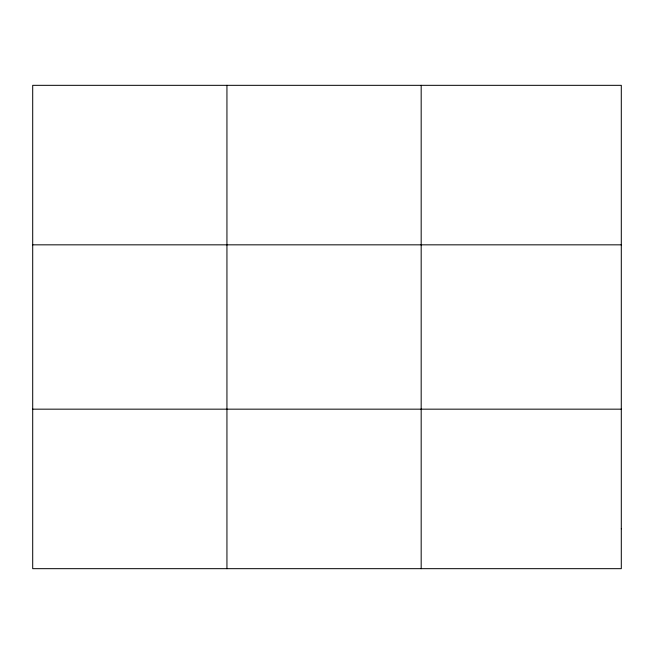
<?xml version="1.0" encoding="UTF-8"?>
<svg xmlns="http://www.w3.org/2000/svg" width="654" height="654" viewBox="0 0 654 654"><rect width="100%" height="100%" fill="white"/><g stroke="black" fill="none" stroke-linecap="round" stroke-linejoin="round"><path stroke-width="0.98" d="M226.938 568.669L226.938 85.331M421.176 568.669L421.176 85.331M32.7 244.833L621.3 244.833M32.7 409.167L621.3 409.167M621.3 528.792L621.3 568.669L32.7 568.669L32.7 85.331L621.3 85.331L621.3 528.792"/></g></svg>
